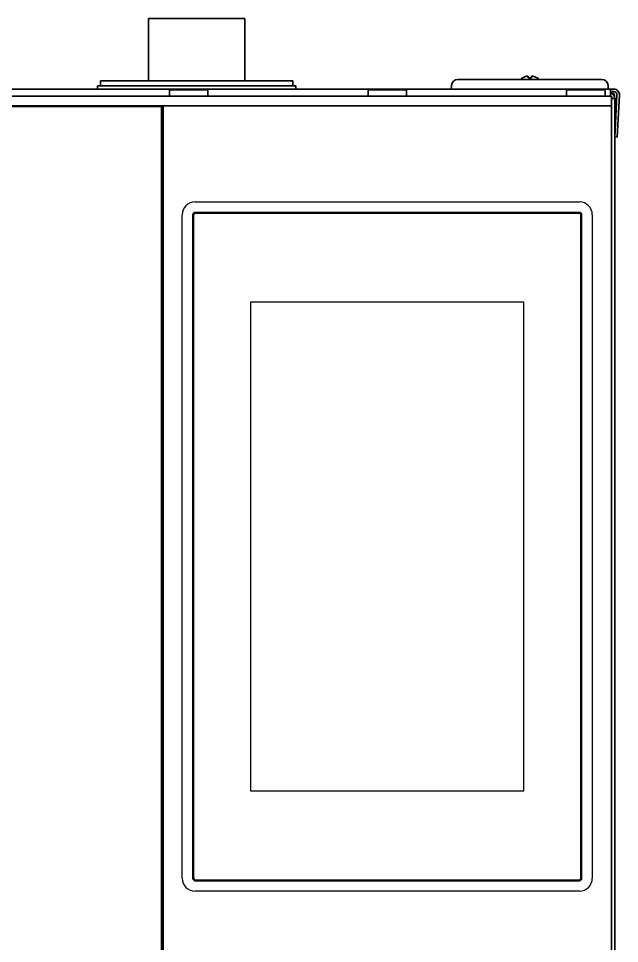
# Model space of a CAD drawing. Extents: x 6569 to 10251, y -294 to 3100.
# Drawn here: x 8884.4 to 9072.1, y 1629.7 to 1918.3 of the extents above; entities that cross this region are included whole.
import ezdxf

# ---------------------------------------------------------------- set-up
doc = ezdxf.new("R2010")
doc.units = 0
doc.header["$LTSCALE"] = 5
doc.layers.add('1', color=7, linetype='CONTINUOUS', true_color=0xffffff)
doc.layers.add('GEOM', color=7, linetype='CONTINUOUS')

msp = doc.modelspace()

# ---------------------------------------------------------------- linework, layer by layer
at = {"layer": '1', "color": 7, "linetype": 'Continuous', "lineweight": 35}
for p, q in [((8925.06, 1918.33), (8955.06, 1918.33)), ((8925.06, 1918.33), (8925.06, 1898.82)), ((8955.06, 1898.82), (8955.06, 1918.33)), ((9021.6, 1899.33), (9026.6, 1899.33)), ((9026.6, 1899.33), (9061.53, 1899.33)), ((9041.76, 1899.77), (9041.76, 1899.8)), ((9046.36, 1899.8), (9046.36, 1899.77)), ((9061.53, 1899.33), (9066.53, 1899.33)), ((8570.53, 1896.33), (9069.26, 1896.33)), ((8909.06, 1897.33), (8909.06, 1896.33)), ((8971.06, 1897.33), (8909.06, 1897.33)), ((8910.06, 1898.83), (8970.06, 1898.83)), ((8910.06, 1898.83), (8910.06, 1897.33)), ((8970.06, 1897.33), (8970.06, 1898.83)), ((8971.06, 1896.33), (8971.06, 1897.33)), ((9019.56, 1896.33), (9019.6, 1897.4)), ((9068.53, 1897.4), (9068.56, 1896.33)), ((9069.26, 1896.33), (9070.26, 1896.33)), ((9069.26, 1894.19), (9069.26, 1896.33)), ((8538.56, 1894.08), (9067.56, 1894.08)), ((8931.81, 1896.08), (8931.56, 1895.83)), ((8931.56, 1895.83), (8931.56, 1894.33)), ((8931.56, 1894.33), (8931.81, 1894.08)), ((8931.81, 1896.08), (8943.31, 1896.08)), ((8943.56, 1895.83), (8943.31, 1896.08)), ((8943.31, 1894.08), (8943.56, 1894.33)), ((8943.56, 1894.33), (8943.56, 1895.83)), ((8993.81, 1896.08), (8993.56, 1895.83)), ((8993.56, 1895.83), (8993.56, 1894.33)), ((8993.56, 1894.33), (8993.81, 1894.08)), ((8993.81, 1896.08), (9005.31, 1896.08)), ((9005.56, 1895.83), (9005.31, 1896.08)), ((9005.31, 1894.08), (9005.56, 1894.33)), ((9005.56, 1894.33), (9005.56, 1895.83)), ((9055.81, 1896.08), (9055.56, 1895.83)), ((9055.56, 1895.83), (9055.56, 1894.33)), ((9055.56, 1894.33), (9055.81, 1894.08)), ((9055.81, 1896.08), (9067.31, 1896.08)), ((9067.56, 1895.83), (9067.31, 1896.08)), ((9067.31, 1894.08), (9067.56, 1894.33)), ((9067.56, 1894.33), (9067.56, 1895.83)), ((9067.56, 1894.08), (9069.56, 1894.08)), ((9069.26, 1895.53), (9070.26, 1895.53)), ((9069.26, 1895.26), (9069.47, 1895.26)), ((9069.56, 1894.08), (9069.56, 1891.08)), ((9070.56, 1893.33), (9069.56, 1893.33)), ((9070.46, 1894.28), (9070.46, 1894.26)), ((9070.46, 1893.33), (9070.46, 1894.26)), ((9070.56, 1893.33), (9070.56, 1277.43)), ((9071.26, 1894.47), (9070.68, 1883.37)), ((9072.06, 1894.43), (9071.48, 1883.32)), ((8584.76, 1891.08), (8931.56, 1891.08)), ((8929.06, 1890.83), (8587.06, 1890.83)), ((8894.06, 1890.83), (8894.06, 1891.08)), ((8928.06, 1890.83), (8928.06, 1891.08)), ((8928.08, 1890.83), (8928.08, 1891.08)), ((8928.56, 1890.83), (8928.56, 1891.08)), ((8929.06, 1333.83), (8929.06, 1890.83)), ((8929.56, 1333.58), (8929.56, 1891.08)), ((8931.56, 1891.08), (9067.56, 1891.08)), ((9069.56, 1891.08), (9067.56, 1891.08)), ((9069.56, 1333.58), (9069.56, 1891.08)), ((9069.56, 1891.08), (9069.56, 1891.08)), ((9070.58, 1881.37), (9070.68, 1883.37)), ((9071.48, 1883.32), (9071.38, 1881.33)), ((9070.58, 1881.47), (9070.56, 1881.47)), ((9071.38, 1881.33), (9070.58, 1881.37))]:
    msp.add_line(p, q, dxfattribs=at)
for centre, radius, start, end in [((9021.6, 1897.33), 2, 90, 178), ((9044.26, 1895.71), 4.8, 121.3727, 131.0474), ((9043.87, 1895.71), 4.8, 48.9526, 58.6273), ((9066.53, 1897.33), 2, 2, 90), ((9070.26, 1894.53), 1.8, 357, 90), ((9069.46, 1894.26), 1, 0, 89), ((9070.26, 1894.53), 1, 357, 90)]:
    msp.add_arc(centre, radius, start, end, dxfattribs=at)
msp.add_ellipse((9069.46, 1894.26), major_axis=(0.01, 1), ratio=0.999801, start_param=6.277277, end_param=6.286002, dxfattribs=at)
for points in [[(9043.06, 1900.32), (9043.01, 1900.31), (9042.9, 1900.28), (9042.74, 1900.23), (9042.58, 1900.17), (9042.43, 1900.11), (9042.27, 1900.04), (9042.12, 1899.97), (9041.95, 1899.88), (9041.83, 1899.81), (9041.76, 1899.77)], [(9043.56, 1900.32), (9043.54, 1900.33), (9043.49, 1900.33), (9043.41, 1900.34), (9043.34, 1900.34), (9043.27, 1900.34), (9043.2, 1900.34), (9043.13, 1900.33), (9043.09, 1900.32), (9043.06, 1900.32)], [(9044.56, 1899.77), (9044.4, 1899.79), (9044.06, 1899.82), (9043.73, 1899.79), (9043.56, 1899.77)], [(9045.06, 1900.32), (9045.04, 1900.32), (9044.99, 1900.33), (9044.92, 1900.34), (9044.85, 1900.34), (9044.78, 1900.34), (9044.71, 1900.34), (9044.64, 1900.33), (9044.59, 1900.32), (9044.56, 1900.32)], [(9044.56, 1900.32), (9044.56, 1900.31), (9044.56, 1900.28), (9044.56, 1900.23), (9044.56, 1900.17), (9044.56, 1900.11), (9044.56, 1900.04), (9044.56, 1899.97), (9044.56, 1899.88), (9044.56, 1899.81), (9044.56, 1899.77)]]:
    msp.add_open_spline(points, degree=3, dxfattribs=at)
for points, knots in [([(9043.56, 1899.77), (9043.56, 1899.9), (9043.56, 1900), (9043.56, 1900.14), (9043.56, 1900.18), (9043.56, 1900.26), (9043.56, 1900.29), (9043.56, 1900.32)], [0, 0, 0, 0, 0.5, 0.5, 0.75, 0.75, 1, 1, 1, 1]), ([(9046.36, 1899.77), (9046.16, 1899.9), (9045.95, 1900), (9045.63, 1900.14), (9045.52, 1900.18), (9045.29, 1900.26), (9045.18, 1900.29), (9045.06, 1900.32)], [0, 0, 0, 0, 0.5, 0.5, 0.75, 0.75, 1, 1, 1, 1]), ([(9069.42, 1894.08), (9069.39, 1894.11), (9069.36, 1894.13), (9069.31, 1894.17), (9069.29, 1894.17), (9069.28, 1894.18), (9069.28, 1894.19), (9069.27, 1894.19), (9069.26, 1894.19)], [0.8272847, 0.8272847, 0.8272847, 0.8272847, 0.9557227, 0.9557227, 1, 1, 1, 1.019457, 1.019457, 1.019457, 1.019457]), ([(9069.27, 1895.05), (9069.28, 1895.05), (9069.28, 1895.05), (9069.31, 1895.04), (9069.34, 1895.03), (9069.4, 1895.01), (9069.43, 1895), (9069.56, 1894.94), (9069.67, 1894.89), (9069.86, 1894.76), (9069.95, 1894.68), (9070.12, 1894.52), (9070.2, 1894.42), (9070.29, 1894.28), (9070.32, 1894.23), (9070.37, 1894.15), (9070.38, 1894.12), (9070.4, 1894.07), (9070.42, 1894.04), (9070.47, 1893.9), (9070.51, 1893.79), (9070.55, 1893.56), (9070.56, 1893.44), (9070.56, 1893.33)], [0, 0, 0, 0, 0.006858, 0.006858, 0.045056, 0.045056, 0.083254, 0.083254, 0.236045, 0.236045, 0.388836, 0.388836, 0.541627, 0.541627, 0.618022, 0.618022, 0.65622, 0.65622, 0.694418, 0.694418, 0.847209, 0.847209, 1, 1, 1, 1]), ([(9069.76, 1893.33), (9069.76, 1893.39), (9069.76, 1893.46), (9069.74, 1893.54), (9069.74, 1893.55), (9069.73, 1893.58), (9069.73, 1893.6), (9069.71, 1893.65), (9069.7, 1893.68), (9069.66, 1893.77), (9069.63, 1893.83), (9069.59, 1893.9), (9069.58, 1893.91), (9069.56, 1893.93)], [0, 0, 0, 0, 0.1911445, 0.1911445, 0.2389307, 0.2389307, 0.2867168, 0.2867168, 0.3822891, 0.3822891, 0.5734336, 0.5734336, 0.6269858, 0.6269858, 0.6269858, 0.6269858])]:
    msp.add_open_spline(points, degree=3, knots=knots, dxfattribs=at)
at = {"layer": 'GEOM', "color": 7, "linetype": 'Continuous'}
for p, q in [((8939.56, 1861.08), (9059.56, 1861.08)), ((8935.56, 1650.08), (8935.56, 1857.08)), ((8938.81, 1857.08), (8938.81, 1650.08)), ((8939.11, 1857.08), (8939.11, 1650.08)), ((9059.56, 1857.83), (8939.56, 1857.83)), ((9059.56, 1857.53), (8939.56, 1857.53)), ((9060.01, 1650.08), (9060.01, 1857.08)), ((9060.31, 1650.08), (9060.31, 1857.08)), ((9063.56, 1857.08), (9063.56, 1650.08)), ((8956.89, 1829.78), (8956.89, 1677.38)), ((9042.23, 1829.78), (8956.89, 1829.78)), ((9042.23, 1677.38), (9042.23, 1829.78)), ((8956.89, 1677.38), (9042.23, 1677.38)), ((8939.56, 1649.63), (9059.56, 1649.63)), ((8939.56, 1649.33), (9059.56, 1649.33)), ((9059.56, 1646.08), (8939.56, 1646.08))]:
    msp.add_line(p, q, dxfattribs=at)
for centre, radius, start, end in [((8939.56, 1857.08), 4, 90, 180), ((9059.56, 1857.08), 4, 0, 90), ((8939.56, 1857.08), 0.75, 90, 180), ((8939.56, 1857.08), 0.45, 90, 180), ((9059.56, 1857.08), 0.75, 0, 90), ((9059.56, 1857.08), 0.45, 0, 90), ((8939.56, 1650.08), 4, 180, 270), ((8939.56, 1650.08), 0.75, 180, 270), ((8939.56, 1650.08), 0.45, 180, 270), ((9059.56, 1650.08), 4, 270, 0), ((9059.56, 1650.08), 0.75, 270, 0), ((9059.56, 1650.08), 0.45, 270, 0)]:
    msp.add_arc(centre, radius, start, end, dxfattribs=at)

doc.saveas('drawing.dxf')
